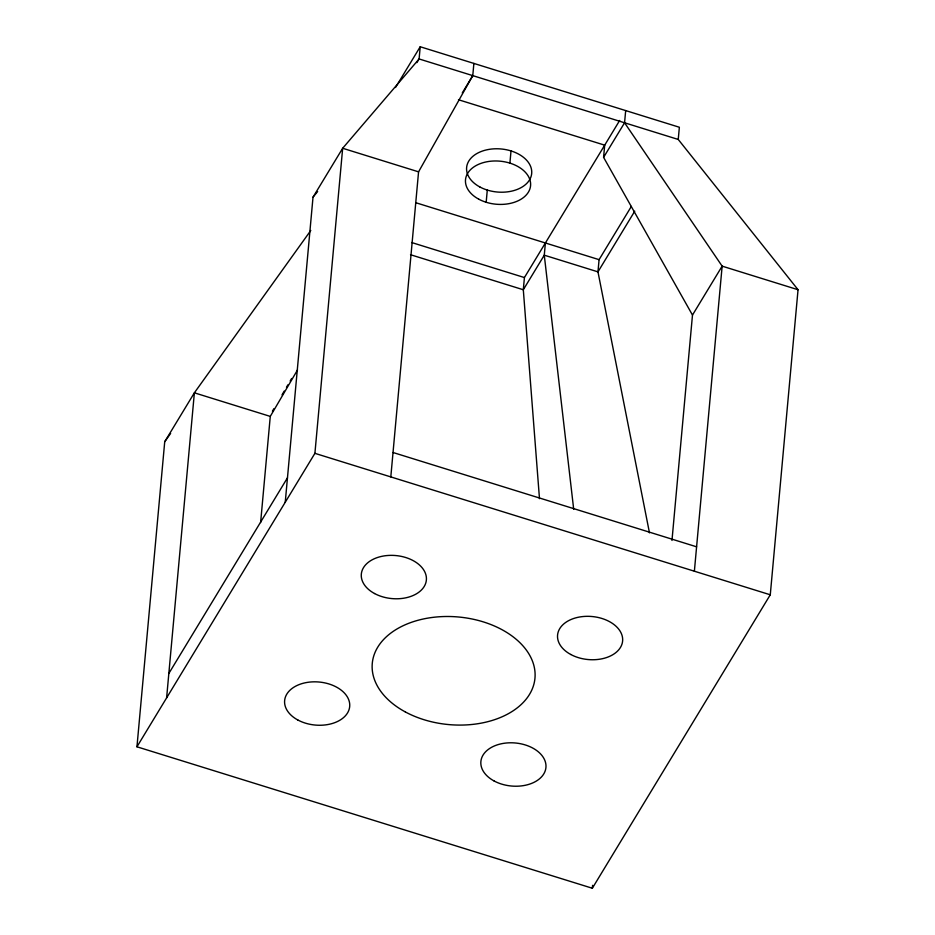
<?xml version="1.0" encoding="UTF-8"?>
<svg xmlns="http://www.w3.org/2000/svg" width="935" height="935" viewBox="0 0 935 935"><rect width="100%" height="100%" fill="white"/><g stroke="black" fill="none" stroke-linecap="round" stroke-linejoin="round"><path stroke-width="1.4" d="M285.245 502.235L313.015 197.18L342.666 148.268L419.102 58.952L678.249 139.455L798.046 289.733L770.276 594.789L592.334 888.25L136.954 746.796L164.724 441.729L194.375 392.817L310.782 230.466M166.617 697.884L194.375 392.817L270.273 416.402L297.517 369.956M260.62 522.548L270.273 416.402M136.954 746.796L314.908 453.335L342.666 148.268L418.564 171.841L472.771 75.618L473.881 63.416M678.249 139.455L679.359 127.253L420.212 46.75L419.102 58.952L416.858 62.657M390.807 476.908L418.564 171.841M486.177 202.264L487.287 190.062M509.902 163.134L511.013 150.932M619.683 120.451L524.418 277.555L523.308 289.756L539.483 498.682M545.385 242.983L544.275 255.185L573.693 509.259M671.973 540.453L692.484 315.06L603.589 157.36L604.7 145.159L458.477 99.741M631.359 206.413L599.078 259.661L597.968 271.863L649.474 532.856M603.589 157.36L624.568 122.777L625.679 110.575M592.334 888.25L592.591 885.34M694.378 571.215L722.147 266.148L624.568 122.777M272.412 411.201L273.897 408.688M282.031 394.85L284.252 391.075M286.472 387.3L287.945 384.788M290.166 381.012L291.65 378.488M395.493 87.528L420.212 46.75M462.287 92.916L472.771 75.618M168.838 673.481L287.466 477.832M634.748 211.181L597.968 271.863L544.275 255.185L523.308 289.756L410.512 254.717M692.484 315.06L722.147 266.148L798.046 289.733M164.724 441.729L170.614 433.431M313.015 197.18L317.643 191.546M415.876 202.743L599.078 259.661M411.622 242.516L524.418 277.555M393.027 452.505L696.598 546.811M314.908 453.335L770.276 594.789M570.771 654.488A32.667 21.61 5.2 0 0 622.476 642.076A32.667 21.61 5.2 0 0 577.012 617.532A32.667 21.61 5.2 0 0 570.771 654.488M374.526 593.526A32.667 21.61 5.2 0 0 426.231 581.114A32.667 21.61 5.2 0 0 380.755 556.57A32.667 21.61 5.2 0 0 374.526 593.526M297.833 719.997A32.667 21.61 5.2 0 0 349.55 707.585A32.667 21.61 5.2 0 0 304.074 683.041A32.667 21.61 5.2 0 0 297.833 719.997M494.077 780.959A32.667 21.61 5.2 0 0 545.795 768.558A32.667 21.61 5.2 0 0 500.318 744.003A32.667 21.61 5.2 0 0 494.077 780.959M405.334 711.932A81.672 54.008 5.2 0 0 534.61 680.902A81.672 54.008 5.2 0 0 420.925 619.531A81.672 54.008 5.2 0 0 405.334 711.932M478.72 199.155A32.667 21.61 5.2 0 0 530.437 186.743A32.667 21.61 5.2 0 0 484.961 162.187A32.667 21.61 5.2 0 0 478.72 199.155M479.83 186.953A32.667 21.61 5.2 0 0 531.548 174.541A32.667 21.61 5.2 0 0 486.071 149.986A32.667 21.61 5.2 0 0 479.83 186.953"/></g></svg>
